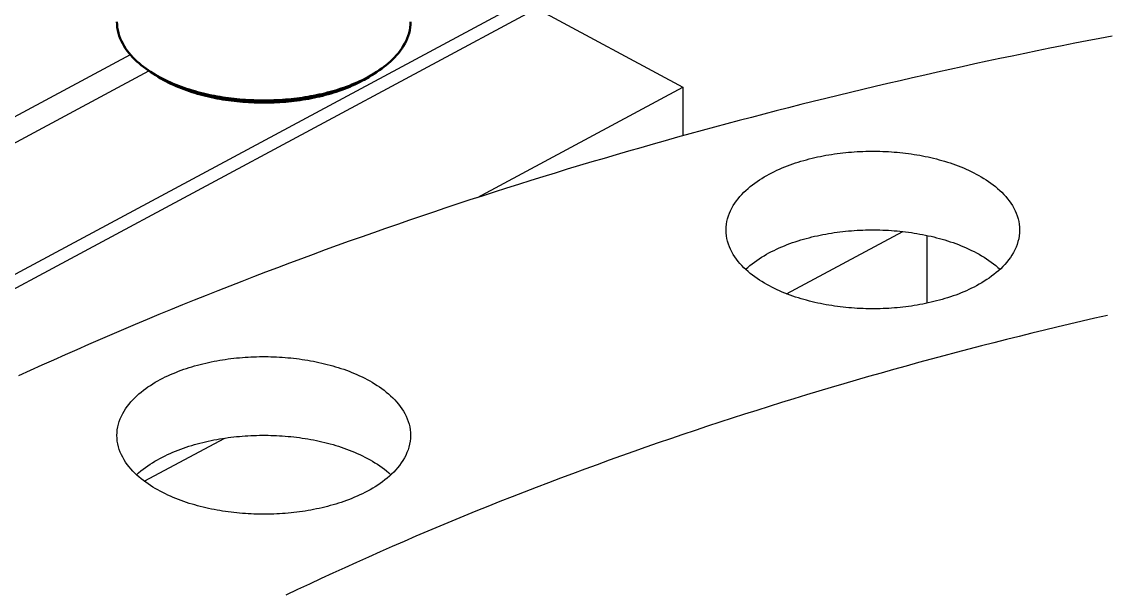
# Model space of a CAD drawing. Header units: millimetres. Extents: x 0 to 841, y 0 to 594.
# Drawn here: x 240.72 to 286.55, y 374.34 to 398.52 of the extents above; entities that cross this region are included whole.
import ezdxf

# ---------------------------------------------------------------- set-up
doc = ezdxf.new("R2010")
doc.units = ezdxf.units.MM
doc.layers.add('FINA', color=7, linetype='CONTINUOUS', lineweight=25)
doc.layers.add('VIS', color=7, linetype='CONTINUOUS', lineweight=50)

msp = doc.modelspace()

# ---------------------------------------------------------------- linework, layer by layer
at = {"layer": 'FINA'}
for points in [[(219.498, 376.633), (272.149, 404.901)], [(219.498, 376.018), (262.449, 399.078)], [(262.449, 399.078), (268.637, 395.756)], [(244.737, 398.523), (244.741, 398.403), (244.753, 398.283), (244.773, 398.164), (244.801, 398.046), (244.836, 397.931), (244.878, 397.817), (244.926, 397.707), (244.981, 397.599), (245.041, 397.494), (245.106, 397.392), (245.175, 397.294), (245.249, 397.198), (245.327, 397.106), (245.408, 397.017), (245.493, 396.93), (245.58, 396.847), (245.671, 396.767), (245.763, 396.689), (245.858, 396.614), (245.955, 396.542), (246.053, 396.473), (246.154, 396.406)], [(255.716, 396.406), (255.816, 396.473), (255.915, 396.542), (256.012, 396.614), (256.107, 396.689), (256.199, 396.767), (256.289, 396.847), (256.377, 396.93), (256.461, 397.017), (256.543, 397.106), (256.621, 397.198), (256.694, 397.294), (256.764, 397.392), (256.829, 397.494), (256.889, 397.599), (256.944, 397.707), (256.992, 397.817), (257.034, 397.931), (257.069, 398.046), (257.097, 398.164), (257.117, 398.283), (257.129, 398.403), (257.133, 398.523)], [(286.764, 397.919), (286.235, 397.817), (285.706, 397.715), (285.177, 397.611), (284.649, 397.506), (284.121, 397.4), (283.593, 397.293), (283.065, 397.184), (282.538, 397.075), (282.011, 396.964), (281.484, 396.851), (280.958, 396.738), (280.431, 396.624), (279.905, 396.508), (279.379, 396.391), (278.854, 396.272), (278.329, 396.153), (277.804, 396.032), (277.279, 395.91), (276.755, 395.787), (276.231, 395.662), (275.707, 395.537), (275.184, 395.41), (274.661, 395.281), (274.138, 395.152), (273.615, 395.021), (273.093, 394.889), (272.571, 394.756), (272.05, 394.621), (271.528, 394.485), (271.008, 394.348), (270.487, 394.21), (269.967, 394.07), (269.447, 393.929), (268.928, 393.786), (268.408, 393.643), (267.89, 393.498), (267.371, 393.351), (266.853, 393.204), (266.336, 393.055), (265.818, 392.904), (265.302, 392.753), (264.785, 392.6), (264.269, 392.445), (263.753, 392.29), (263.238, 392.133), (262.723, 391.974), (262.209, 391.814), (261.695, 391.653), (261.182, 391.491), (260.668, 391.327), (260.156, 391.162), (259.644, 390.995), (259.132, 390.827), (258.621, 390.657), (258.11, 390.486), (257.6, 390.314), (257.09, 390.14), (256.58, 389.965), (256.071, 389.789), (255.563, 389.61), (255.055, 389.431), (254.548, 389.25), (254.041, 389.068), (253.535, 388.884), (253.029, 388.698), (252.524, 388.512), (252.019, 388.323), (251.515, 388.134), (251.012, 387.942), (250.509, 387.75), (250.006, 387.555), (249.505, 387.359), (249.003, 387.162), (248.503, 386.963), (248.003, 386.763), (247.503, 386.561), (247.005, 386.357), (246.507, 386.152), (246.009, 385.946), (245.513, 385.738), (245.016, 385.528), (244.521, 385.316), (244.026, 385.103), (243.532, 384.889), (243.039, 384.673), (242.546, 384.455), (242.054, 384.235), (241.563, 384.014), (241.073, 383.792), (240.583, 383.567)], [(235.657, 391.953), (245.304, 397.132)], [(235.657, 390.845), (246.091, 396.447)], [(246.154, 396.406), (246.256, 396.341), (246.359, 396.279), (246.464, 396.219), (246.569, 396.161), (246.676, 396.105), (246.785, 396.052), (246.894, 396), (247.004, 395.951), (247.114, 395.903), (247.226, 395.857), (247.338, 395.813), (247.451, 395.771), (247.565, 395.73), (247.679, 395.692), (247.794, 395.655), (247.909, 395.619), (248.025, 395.585), (248.141, 395.553), (248.258, 395.522), (248.375, 395.493), (248.492, 395.465), (248.61, 395.439), (248.728, 395.414), (248.846, 395.39), (248.965, 395.368), (249.084, 395.348), (249.203, 395.328), (249.322, 395.31), (249.441, 395.294), (249.561, 395.278), (249.681, 395.264), (249.801, 395.252), (249.921, 395.24), (250.041, 395.23), (250.161, 395.222), (250.282, 395.214), (250.402, 395.208), (250.523, 395.203), (250.643, 395.199), (250.764, 395.197), (250.884, 395.196), (251.005, 395.196), (251.126, 395.197), (251.246, 395.2), (251.367, 395.204), (251.487, 395.209), (251.608, 395.215), (251.728, 395.223), (251.848, 395.232), (251.969, 395.242), (252.089, 395.254), (252.209, 395.267), (252.328, 395.281), (252.448, 395.296), (252.567, 395.313), (252.687, 395.331), (252.806, 395.351), (252.925, 395.372), (253.043, 395.394), (253.161, 395.418), (253.279, 395.443), (253.397, 395.469), (253.514, 395.497), (253.631, 395.527), (253.748, 395.558), (253.864, 395.591), (253.98, 395.625), (254.095, 395.661), (254.209, 395.698), (254.324, 395.737), (254.437, 395.778), (254.55, 395.82), (254.662, 395.865), (254.774, 395.911), (254.884, 395.959), (254.994, 396.009), (255.103, 396.06), (255.211, 396.114), (255.318, 396.17)], [(246.379, 396.259), (246.154, 396.406)], [(246.27, 396.332), (246.288, 396.32), (246.306, 396.308), (246.324, 396.295), (246.342, 396.283), (246.36, 396.271), (246.379, 396.259)], [(246.379, 396.259), (246.481, 396.194), (246.585, 396.132), (246.69, 396.072), (246.797, 396.015), (246.904, 395.959), (247.013, 395.906), (247.123, 395.855), (247.234, 395.806), (247.345, 395.759), (247.457, 395.714), (247.571, 395.671), (247.684, 395.63), (247.799, 395.59), (247.914, 395.552), (248.029, 395.516), (248.146, 395.482), (248.262, 395.449), (248.379, 395.418), (248.497, 395.389), (248.614, 395.361), (248.733, 395.335), (248.851, 395.31), (248.97, 395.287), (249.089, 395.265), (249.208, 395.245), (249.328, 395.226), (249.448, 395.208), (249.568, 395.192), (249.688, 395.178), (249.808, 395.164), (249.929, 395.152), (250.049, 395.142), (250.17, 395.133), (250.291, 395.125), (250.412, 395.119), (250.533, 395.114), (250.654, 395.11), (250.775, 395.107), (250.896, 395.106), (251.017, 395.106), (251.138, 395.108), (251.259, 395.111), (251.38, 395.115), (251.501, 395.121), (251.622, 395.128), (251.743, 395.136), (251.863, 395.146), (251.984, 395.157), (252.104, 395.169), (252.225, 395.183), (252.345, 395.198), (252.465, 395.214), (252.585, 395.232), (252.704, 395.252), (252.823, 395.273), (252.942, 395.295), (253.061, 395.319), (253.179, 395.344), (253.297, 395.371), (253.415, 395.399), (253.532, 395.429), (253.649, 395.461), (253.766, 395.494), (253.882, 395.529), (253.997, 395.566), (254.112, 395.604), (254.226, 395.644), (254.34, 395.686), (254.453, 395.73), (254.565, 395.776), (254.676, 395.823), (254.786, 395.873), (254.896, 395.925), (255.004, 395.979), (255.111, 396.035)], [(255.111, 396.035), (255.176, 396.07), (255.24, 396.106), (255.304, 396.143), (255.367, 396.181), (255.429, 396.22), (255.491, 396.259)], [(255.318, 396.17), (255.385, 396.207), (255.453, 396.245), (255.519, 396.284), (255.585, 396.323), (255.651, 396.364), (255.716, 396.406)], [(255.491, 396.259), (255.716, 396.406)], [(255.491, 396.259), (255.509, 396.271), (255.528, 396.283), (255.546, 396.295), (255.564, 396.308), (255.582, 396.32), (255.6, 396.332)], [(259.963, 391.099), (268.637, 395.756)], [(268.637, 395.756), (268.637, 393.706)], [(270.453, 389.728), (270.457, 389.848), (270.469, 389.968), (270.489, 390.087), (270.517, 390.204), (270.552, 390.319), (270.594, 390.432), (270.642, 390.543), (270.696, 390.65), (270.756, 390.755), (270.821, 390.857), (270.89, 390.955), (270.964, 391.05), (271.042, 391.143), (271.123, 391.232), (271.207, 391.318), (271.294, 391.401), (271.384, 391.481), (271.476, 391.559), (271.571, 391.634), (271.667, 391.706), (271.766, 391.775), (271.866, 391.842), (271.968, 391.907), (272.071, 391.969), (272.175, 392.029), (272.281, 392.087), (272.388, 392.143), (272.496, 392.197), (272.605, 392.248), (272.714, 392.298), (272.825, 392.346), (272.937, 392.391), (273.049, 392.435), (273.162, 392.478), (273.275, 392.518), (273.389, 392.557), (273.504, 392.594), (273.619, 392.63), (273.735, 392.664), (273.851, 392.696), (273.967, 392.727), (274.084, 392.756), (274.201, 392.784), (274.319, 392.811), (274.437, 392.836), (274.555, 392.859), (274.673, 392.881), (274.792, 392.902), (274.911, 392.921), (275.03, 392.939), (275.149, 392.956), (275.269, 392.972), (275.389, 392.986), (275.509, 392.998), (275.629, 393.01), (275.749, 393.02), (275.869, 393.029), (275.989, 393.036), (276.109, 393.043), (276.23, 393.048), (276.35, 393.051), (276.471, 393.054), (276.591, 393.055), (276.712, 393.055), (276.832, 393.054), (276.953, 393.051), (277.073, 393.048), (277.194, 393.043), (277.314, 393.036), (277.434, 393.029), (277.554, 393.02), (277.675, 393.01), (277.794, 392.998), (277.914, 392.986), (278.034, 392.972), (278.154, 392.956), (278.273, 392.939), (278.392, 392.921), (278.511, 392.902), (278.63, 392.881), (278.748, 392.859), (278.866, 392.836), (278.984, 392.811), (279.102, 392.784), (279.219, 392.756), (279.336, 392.727), (279.452, 392.696), (279.569, 392.664), (279.684, 392.63), (279.799, 392.594), (279.914, 392.557), (280.028, 392.518), (280.142, 392.478), (280.254, 392.435), (280.367, 392.391), (280.478, 392.346), (280.589, 392.298), (280.698, 392.248), (280.807, 392.197), (280.915, 392.143), (281.022, 392.087), (281.128, 392.029), (281.232, 391.969), (281.335, 391.907), (281.437, 391.842), (281.537, 391.775), (281.636, 391.706), (281.732, 391.634), (281.827, 391.559), (281.919, 391.481), (282.009, 391.401), (282.096, 391.318), (282.18, 391.232), (282.261, 391.143), (282.339, 391.05), (282.413, 390.955), (282.482, 390.857), (282.547, 390.755), (282.607, 390.65), (282.661, 390.543), (282.709, 390.432), (282.751, 390.319), (282.786, 390.204), (282.814, 390.087), (282.834, 389.968), (282.846, 389.848), (282.85, 389.728)], [(281.034, 387.374), (280.927, 387.318), (280.82, 387.265), (280.711, 387.213), (280.601, 387.163), (280.49, 387.115), (280.379, 387.069), (280.266, 387.024), (280.153, 386.982), (280.04, 386.941), (279.926, 386.902), (279.811, 386.865), (279.696, 386.829), (279.58, 386.795), (279.464, 386.762), (279.347, 386.731), (279.23, 386.701), (279.113, 386.673), (278.995, 386.647), (278.877, 386.622), (278.759, 386.598), (278.64, 386.576), (278.522, 386.555), (278.403, 386.535), (278.283, 386.517), (278.164, 386.5), (278.044, 386.485), (277.924, 386.471), (277.804, 386.458), (277.684, 386.446), (277.564, 386.436), (277.444, 386.427), (277.323, 386.419), (277.203, 386.413), (277.082, 386.408), (276.962, 386.404), (276.841, 386.401), (276.721, 386.4), (276.6, 386.4), (276.479, 386.401), (276.359, 386.403), (276.238, 386.407), (276.117, 386.412), (275.997, 386.418), (275.877, 386.426), (275.756, 386.435), (275.636, 386.445), (275.516, 386.456), (275.396, 386.469), (275.276, 386.483), (275.156, 386.498), (275.037, 386.515), (274.918, 386.533), (274.799, 386.552), (274.68, 386.573), (274.561, 386.595), (274.443, 386.618), (274.325, 386.643), (274.207, 386.67), (274.09, 386.697), (273.973, 386.727), (273.856, 386.757), (273.74, 386.79), (273.624, 386.824), (273.509, 386.859), (273.394, 386.896), (273.28, 386.935), (273.166, 386.976), (273.053, 387.018), (272.941, 387.062), (272.829, 387.108), (272.718, 387.156), (272.608, 387.205), (272.499, 387.257), (272.391, 387.311), (272.284, 387.366), (272.178, 387.424), (272.074, 387.484), (271.97, 387.546), (271.868, 387.611), (271.768, 387.678), (271.67, 387.748), (271.573, 387.82), (271.478, 387.895), (271.386, 387.972), (271.296, 388.053), (271.208, 388.136), (271.124, 388.222), (271.043, 388.311), (270.965, 388.403), (270.891, 388.499), (270.822, 388.597), (270.757, 388.699), (270.697, 388.804), (270.643, 388.912), (270.594, 389.022), (270.552, 389.135), (270.517, 389.251), (270.49, 389.368), (270.47, 389.487), (270.457, 389.607), (270.453, 389.728)], [(271.281, 388.067), (271.37, 388.148), (271.463, 388.226), (271.557, 388.301), (271.654, 388.374), (271.752, 388.444), (271.852, 388.512), (271.954, 388.577), (272.058, 388.64), (272.162, 388.7), (272.268, 388.758), (272.375, 388.814), (272.483, 388.868), (272.592, 388.92), (272.703, 388.971), (272.813, 389.019), (272.925, 389.065), (273.038, 389.109), (273.151, 389.152), (273.265, 389.193), (273.379, 389.232), (273.494, 389.269), (273.609, 389.305), (273.725, 389.339), (273.842, 389.372), (273.959, 389.403), (274.076, 389.432), (274.193, 389.46), (274.311, 389.487), (274.43, 389.512), (274.548, 389.536), (274.667, 389.558), (274.786, 389.579), (274.905, 389.599), (275.025, 389.617), (275.145, 389.633), (275.265, 389.649), (275.385, 389.663), (275.505, 389.676), (275.625, 389.687), (275.746, 389.698), (275.866, 389.707), (275.987, 389.714), (276.108, 389.72), (276.228, 389.726), (276.349, 389.729), (276.47, 389.732), (276.591, 389.733), (276.712, 389.733), (276.833, 389.732), (276.954, 389.729), (277.075, 389.726), (277.195, 389.72), (277.316, 389.714), (277.437, 389.707), (277.557, 389.698), (277.678, 389.687), (277.798, 389.676), (277.918, 389.663), (278.038, 389.649), (278.158, 389.633), (278.278, 389.617), (278.398, 389.599), (278.517, 389.579), (278.636, 389.558), (278.755, 389.536), (278.873, 389.512), (278.992, 389.487), (279.11, 389.46), (279.227, 389.432), (279.344, 389.403), (279.461, 389.372), (279.578, 389.339), (279.694, 389.305), (279.809, 389.269), (279.924, 389.232), (280.038, 389.193), (280.152, 389.152), (280.265, 389.109), (280.378, 389.065), (280.49, 389.019), (280.6, 388.971), (280.711, 388.92), (280.82, 388.868), (280.928, 388.814), (281.035, 388.758), (281.141, 388.7), (281.246, 388.64), (281.349, 388.577), (281.451, 388.512), (281.551, 388.444), (281.649, 388.374), (281.746, 388.301), (281.84, 388.226), (281.933, 388.148), (282.022, 388.067)], [(273.014, 387.033), (277.914, 389.664)], [(282.85, 389.728), (282.845, 389.603), (282.832, 389.479), (282.811, 389.356), (282.781, 389.235), (282.744, 389.116), (282.699, 388.999), (282.648, 388.885), (282.59, 388.775), (282.527, 388.667), (282.458, 388.563), (282.384, 388.463), (282.307, 388.365), (282.225, 388.271), (282.139, 388.18), (282.05, 388.093), (281.958, 388.008), (281.864, 387.927), (281.767, 387.848), (281.668, 387.773), (281.566, 387.7), (281.463, 387.63), (281.358, 387.562), (281.252, 387.497), (281.144, 387.435), (281.034, 387.374)], [(278.949, 386.637), (278.949, 389.496)], [(286.562, 386.12), (286.027, 385.998), (285.493, 385.874), (284.96, 385.749), (284.427, 385.622), (283.894, 385.494), (283.361, 385.364), (282.829, 385.232), (282.297, 385.099), (281.766, 384.965), (281.235, 384.829), (280.704, 384.691), (280.174, 384.552), (279.644, 384.412), (279.115, 384.27), (278.586, 384.126), (278.058, 383.98), (277.53, 383.834), (277.002, 383.685), (276.475, 383.535), (275.948, 383.383), (275.422, 383.23), (274.896, 383.075), (274.371, 382.919), (273.846, 382.76), (273.322, 382.601), (272.798, 382.439), (272.275, 382.276), (271.752, 382.111), (271.23, 381.945), (270.708, 381.777), (270.187, 381.607), (269.666, 381.436), (269.146, 381.263), (268.627, 381.088), (268.108, 380.911), (267.589, 380.733), (267.072, 380.553), (266.555, 380.371), (266.038, 380.188), (265.522, 380.003), (265.007, 379.816), (264.492, 379.627), (263.978, 379.436), (263.465, 379.244), (262.953, 379.05), (262.441, 378.854), (261.929, 378.656), (261.419, 378.457), (260.909, 378.255), (260.4, 378.052), (259.892, 377.847), (259.384, 377.64), (258.878, 377.431), (258.372, 377.22), (257.866, 377.008), (257.362, 376.793), (256.858, 376.577), (256.356, 376.358), (255.854, 376.138), (255.353, 375.916), (254.853, 375.691), (254.353, 375.465), (253.855, 375.237), (253.358, 375.007), (252.861, 374.775), (252.366, 374.54), (251.871, 374.304)], [(286.562, 386.12), (286.027, 385.998), (285.493, 385.874), (284.96, 385.749), (284.427, 385.622), (283.894, 385.494), (283.361, 385.364), (282.829, 385.232), (282.297, 385.099), (281.766, 384.965), (281.235, 384.829), (280.704, 384.691), (280.174, 384.552), (279.644, 384.412), (279.115, 384.27), (278.586, 384.126), (278.058, 383.98), (277.53, 383.834), (277.002, 383.685), (276.475, 383.535), (275.948, 383.383), (275.422, 383.23), (274.896, 383.075), (274.371, 382.919), (273.846, 382.76), (273.322, 382.601), (272.798, 382.439), (272.275, 382.276), (271.752, 382.111), (271.23, 381.945), (270.708, 381.777), (270.187, 381.607), (269.666, 381.436), (269.146, 381.263), (268.627, 381.088), (268.108, 380.911), (267.589, 380.733), (267.072, 380.553), (266.555, 380.371), (266.038, 380.188), (265.522, 380.003), (265.007, 379.816), (264.492, 379.627), (263.978, 379.436), (263.465, 379.244), (262.953, 379.05), (262.441, 378.854), (261.929, 378.656), (261.419, 378.457), (260.909, 378.255), (260.4, 378.052), (259.892, 377.847), (259.384, 377.64), (258.878, 377.431), (258.372, 377.22), (257.866, 377.008), (257.362, 376.793), (256.858, 376.577), (256.356, 376.358), (255.854, 376.138), (255.353, 375.916), (254.853, 375.691), (254.353, 375.465), (253.855, 375.237), (253.358, 375.007), (252.861, 374.775), (252.366, 374.54), (251.871, 374.304)], [(244.737, 381.052), (244.741, 381.172), (244.753, 381.292), (244.773, 381.411), (244.8, 381.528), (244.835, 381.644), (244.877, 381.757), (244.925, 381.867), (244.98, 381.975), (245.039, 382.079), (245.104, 382.181), (245.174, 382.279), (245.247, 382.375), (245.325, 382.467), (245.406, 382.556), (245.49, 382.642), (245.577, 382.726), (245.667, 382.806), (245.76, 382.883), (245.854, 382.958), (245.951, 383.03), (246.049, 383.1), (246.149, 383.167), (246.251, 383.231), (246.354, 383.294), (246.459, 383.354), (246.564, 383.412), (246.671, 383.467), (246.779, 383.521), (246.888, 383.573), (246.998, 383.622), (247.108, 383.67), (247.22, 383.716), (247.332, 383.76), (247.445, 383.802), (247.558, 383.843), (247.672, 383.882), (247.787, 383.919), (247.902, 383.954), (248.018, 383.988), (248.134, 384.021), (248.25, 384.051), (248.367, 384.081), (248.485, 384.109), (248.602, 384.135), (248.72, 384.16), (248.838, 384.184), (248.957, 384.206), (249.075, 384.226), (249.194, 384.246), (249.314, 384.264), (249.433, 384.281), (249.552, 384.296), (249.672, 384.31), (249.792, 384.323), (249.912, 384.334), (250.032, 384.344), (250.152, 384.353), (250.272, 384.361), (250.393, 384.367), (250.513, 384.372), (250.634, 384.376), (250.754, 384.378), (250.875, 384.38), (250.995, 384.38), (251.116, 384.378), (251.236, 384.376), (251.357, 384.372), (251.477, 384.367), (251.597, 384.361), (251.718, 384.353), (251.838, 384.344), (251.958, 384.334), (252.078, 384.323), (252.198, 384.31), (252.317, 384.296), (252.437, 384.281), (252.556, 384.264), (252.675, 384.246), (252.794, 384.226), (252.913, 384.206), (253.032, 384.184), (253.15, 384.16), (253.268, 384.135), (253.385, 384.109), (253.502, 384.081), (253.619, 384.051), (253.736, 384.021), (253.852, 383.988), (253.968, 383.954), (254.083, 383.919), (254.197, 383.882), (254.311, 383.843), (254.425, 383.802), (254.538, 383.76), (254.65, 383.716), (254.761, 383.67), (254.872, 383.622), (254.982, 383.573), (255.091, 383.521), (255.199, 383.467), (255.305, 383.412), (255.411, 383.354), (255.516, 383.294), (255.619, 383.231), (255.721, 383.167), (255.821, 383.1), (255.919, 383.03), (256.016, 382.958), (256.11, 382.883), (256.202, 382.806), (256.292, 382.726), (256.38, 382.642), (256.464, 382.556), (256.545, 382.467), (256.622, 382.375), (256.696, 382.279), (256.766, 382.181), (256.83, 382.079), (256.89, 381.975), (256.944, 381.867), (256.993, 381.757), (257.034, 381.644), (257.069, 381.528), (257.097, 381.411), (257.117, 381.292), (257.129, 381.172), (257.133, 381.052)], [(255.318, 378.699), (255.211, 378.643), (255.103, 378.589), (254.994, 378.537), (254.884, 378.487), (254.773, 378.439), (254.662, 378.393), (254.55, 378.349), (254.437, 378.306), (254.323, 378.265), (254.209, 378.226), (254.094, 378.189), (253.979, 378.153), (253.863, 378.119), (253.747, 378.086), (253.631, 378.055), (253.514, 378.026), (253.396, 377.998), (253.279, 377.971), (253.161, 377.946), (253.042, 377.922), (252.924, 377.9), (252.805, 377.879), (252.686, 377.86), (252.567, 377.842), (252.447, 377.825), (252.328, 377.809), (252.208, 377.795), (252.088, 377.782), (251.968, 377.771), (251.847, 377.76), (251.727, 377.751), (251.607, 377.744), (251.486, 377.737), (251.366, 377.732), (251.245, 377.728), (251.125, 377.726), (251.004, 377.724), (250.883, 377.724), (250.763, 377.725), (250.642, 377.728), (250.521, 377.732), (250.401, 377.737), (250.28, 377.743), (250.16, 377.75), (250.04, 377.759), (249.919, 377.769), (249.799, 377.781), (249.679, 377.793), (249.559, 377.807), (249.44, 377.822), (249.32, 377.839), (249.201, 377.857), (249.082, 377.876), (248.963, 377.897), (248.844, 377.919), (248.726, 377.943), (248.608, 377.968), (248.49, 377.994), (248.373, 378.022), (248.256, 378.051), (248.139, 378.082), (248.023, 378.114), (247.907, 378.148), (247.792, 378.184), (247.677, 378.221), (247.563, 378.26), (247.449, 378.3), (247.336, 378.342), (247.224, 378.387), (247.112, 378.432), (247.002, 378.48), (246.892, 378.53), (246.783, 378.581), (246.674, 378.635), (246.567, 378.691), (246.462, 378.748), (246.357, 378.809), (246.254, 378.871), (246.152, 378.936), (246.051, 379.003), (245.953, 379.072), (245.856, 379.144), (245.762, 379.219), (245.669, 379.297), (245.579, 379.377), (245.492, 379.46), (245.407, 379.546), (245.326, 379.636), (245.248, 379.728), (245.175, 379.823), (245.105, 379.922), (245.04, 380.024), (244.98, 380.128), (244.926, 380.236), (244.878, 380.346), (244.836, 380.46), (244.801, 380.575), (244.773, 380.692), (244.753, 380.811), (244.741, 380.931), (244.737, 381.052)], [(245.564, 379.391), (245.654, 379.472), (245.746, 379.55), (245.84, 379.625), (245.937, 379.698), (246.036, 379.768), (246.136, 379.836), (246.238, 379.901), (246.341, 379.964), (246.446, 380.024), (246.551, 380.083), (246.659, 380.139), (246.767, 380.193), (246.876, 380.245), (246.986, 380.295), (247.097, 380.343), (247.209, 380.389), (247.321, 380.434), (247.434, 380.476), (247.548, 380.517), (247.662, 380.556), (247.777, 380.594), (247.893, 380.629), (248.009, 380.664), (248.125, 380.696), (248.242, 380.727), (248.359, 380.757), (248.477, 380.785), (248.595, 380.811), (248.713, 380.837), (248.832, 380.86), (248.95, 380.883), (249.069, 380.903), (249.189, 380.923), (249.308, 380.941), (249.428, 380.958), (249.548, 380.973), (249.668, 380.987), (249.788, 381), (249.909, 381.012), (250.029, 381.022), (250.15, 381.031), (250.27, 381.039), (250.391, 381.045), (250.512, 381.05), (250.633, 381.054), (250.754, 381.056), (250.874, 381.058), (250.995, 381.058), (251.116, 381.056), (251.237, 381.054), (251.358, 381.05), (251.479, 381.045), (251.599, 381.039), (251.72, 381.031), (251.841, 381.022), (251.961, 381.012), (252.082, 381), (252.202, 380.987), (252.322, 380.973), (252.442, 380.958), (252.561, 380.941), (252.681, 380.923), (252.8, 380.903), (252.919, 380.883), (253.038, 380.86), (253.157, 380.837), (253.275, 380.811), (253.393, 380.785), (253.511, 380.757), (253.628, 380.727), (253.745, 380.696), (253.861, 380.664), (253.977, 380.629), (254.092, 380.594), (254.207, 380.556), (254.322, 380.517), (254.436, 380.476), (254.549, 380.434), (254.661, 380.389), (254.773, 380.343), (254.884, 380.295), (254.994, 380.245), (255.103, 380.193), (255.211, 380.139), (255.318, 380.083), (255.424, 380.024), (255.529, 379.964), (255.632, 379.901), (255.734, 379.836), (255.834, 379.768), (255.933, 379.698), (256.029, 379.625), (256.124, 379.55), (256.216, 379.472), (256.306, 379.391)], [(245.894, 379.116), (249.287, 380.938)], [(257.133, 381.052), (257.129, 380.927), (257.116, 380.803), (257.094, 380.68), (257.065, 380.559), (257.027, 380.44), (256.983, 380.324), (256.931, 380.21), (256.874, 380.099), (256.81, 379.992), (256.741, 379.888), (256.668, 379.787), (256.59, 379.69), (256.508, 379.596), (256.422, 379.505), (256.334, 379.417), (256.242, 379.333), (256.147, 379.251), (256.05, 379.173), (255.951, 379.097), (255.85, 379.024), (255.746, 378.954), (255.641, 378.887), (255.535, 378.822), (255.427, 378.759), (255.318, 378.699)]]:
    msp.add_lwpolyline(points, dxfattribs=at)
at = {"layer": 'VIS'}
for points in [[(244.737, 398.523), (244.741, 398.403), (244.753, 398.283), (244.773, 398.164), (244.801, 398.046), (244.836, 397.931), (244.878, 397.817), (244.926, 397.707), (244.981, 397.599), (245.041, 397.494), (245.106, 397.392), (245.175, 397.294), (245.249, 397.198), (245.327, 397.106), (245.408, 397.017), (245.493, 396.93), (245.58, 396.847), (245.671, 396.767), (245.763, 396.689), (245.858, 396.614), (245.955, 396.542), (246.053, 396.473), (246.154, 396.406)], [(255.716, 396.406), (255.816, 396.473), (255.915, 396.542), (256.012, 396.614), (256.107, 396.689), (256.199, 396.767), (256.289, 396.847), (256.377, 396.93), (256.461, 397.017), (256.543, 397.106), (256.621, 397.198), (256.694, 397.294), (256.764, 397.392), (256.829, 397.494), (256.889, 397.599), (256.944, 397.707), (256.992, 397.817), (257.034, 397.931), (257.069, 398.046), (257.097, 398.164), (257.117, 398.283), (257.129, 398.403), (257.133, 398.523)], [(246.154, 396.406), (246.256, 396.341), (246.359, 396.279), (246.464, 396.219), (246.569, 396.161), (246.676, 396.105), (246.785, 396.052), (246.894, 396), (247.004, 395.951), (247.114, 395.903), (247.226, 395.857), (247.338, 395.813), (247.451, 395.771), (247.565, 395.73), (247.679, 395.692), (247.794, 395.655), (247.909, 395.619), (248.025, 395.585), (248.141, 395.553), (248.258, 395.522), (248.375, 395.493), (248.492, 395.465), (248.61, 395.439), (248.728, 395.414), (248.846, 395.39), (248.965, 395.368), (249.084, 395.348), (249.203, 395.328), (249.322, 395.31), (249.441, 395.294), (249.561, 395.278), (249.681, 395.264), (249.801, 395.252), (249.921, 395.24), (250.041, 395.23), (250.161, 395.222), (250.282, 395.214), (250.402, 395.208), (250.523, 395.203), (250.643, 395.199), (250.764, 395.197), (250.884, 395.196), (251.005, 395.196), (251.126, 395.197), (251.246, 395.2), (251.367, 395.204), (251.487, 395.209), (251.608, 395.215), (251.728, 395.223), (251.848, 395.232), (251.969, 395.242), (252.089, 395.254), (252.209, 395.267), (252.328, 395.281), (252.448, 395.296), (252.567, 395.313), (252.687, 395.331), (252.806, 395.351), (252.925, 395.372), (253.043, 395.394), (253.161, 395.418), (253.279, 395.443), (253.397, 395.469), (253.514, 395.497), (253.631, 395.527), (253.748, 395.558), (253.864, 395.591), (253.98, 395.625), (254.095, 395.661), (254.209, 395.698), (254.324, 395.737), (254.437, 395.778), (254.55, 395.82), (254.662, 395.865), (254.774, 395.911), (254.884, 395.959), (254.994, 396.009), (255.103, 396.06), (255.211, 396.114), (255.318, 396.17)], [(246.379, 396.259), (246.154, 396.406)], [(246.27, 396.332), (246.288, 396.32), (246.306, 396.308), (246.324, 396.295), (246.342, 396.283), (246.36, 396.271), (246.379, 396.259)], [(246.379, 396.259), (246.481, 396.194), (246.585, 396.132), (246.69, 396.072), (246.797, 396.015), (246.904, 395.959), (247.013, 395.906), (247.123, 395.855), (247.234, 395.806), (247.345, 395.759), (247.457, 395.714), (247.571, 395.671), (247.684, 395.63), (247.799, 395.59), (247.914, 395.552), (248.029, 395.516), (248.146, 395.482), (248.262, 395.449), (248.379, 395.418), (248.497, 395.389), (248.614, 395.361), (248.733, 395.335), (248.851, 395.31), (248.97, 395.287), (249.089, 395.265), (249.208, 395.245), (249.328, 395.226), (249.448, 395.208), (249.568, 395.192), (249.688, 395.178), (249.808, 395.164), (249.929, 395.152), (250.049, 395.142), (250.17, 395.133), (250.291, 395.125), (250.412, 395.119), (250.533, 395.114), (250.654, 395.11), (250.775, 395.107), (250.896, 395.106), (251.017, 395.106), (251.138, 395.108), (251.259, 395.111), (251.38, 395.115), (251.501, 395.121), (251.622, 395.128), (251.743, 395.136), (251.863, 395.146), (251.984, 395.157), (252.104, 395.169), (252.225, 395.183), (252.345, 395.198), (252.465, 395.214), (252.585, 395.232), (252.704, 395.252), (252.823, 395.273), (252.942, 395.295), (253.061, 395.319), (253.179, 395.344), (253.297, 395.371), (253.415, 395.399), (253.532, 395.429), (253.649, 395.461), (253.766, 395.494), (253.882, 395.529), (253.997, 395.566), (254.112, 395.604), (254.226, 395.644), (254.34, 395.686), (254.453, 395.73), (254.565, 395.776), (254.676, 395.823), (254.786, 395.873), (254.896, 395.925), (255.004, 395.979), (255.111, 396.035)], [(255.111, 396.035), (255.176, 396.07), (255.24, 396.106), (255.304, 396.143), (255.367, 396.181), (255.429, 396.22), (255.491, 396.259)], [(255.318, 396.17), (255.385, 396.207), (255.453, 396.245), (255.519, 396.284), (255.585, 396.323), (255.651, 396.364), (255.716, 396.406)], [(255.491, 396.259), (255.716, 396.406)], [(255.491, 396.259), (255.509, 396.271), (255.528, 396.283), (255.546, 396.295), (255.564, 396.308), (255.582, 396.32), (255.6, 396.332)]]:
    msp.add_lwpolyline(points, dxfattribs=at)

doc.saveas('drawing.dxf')
